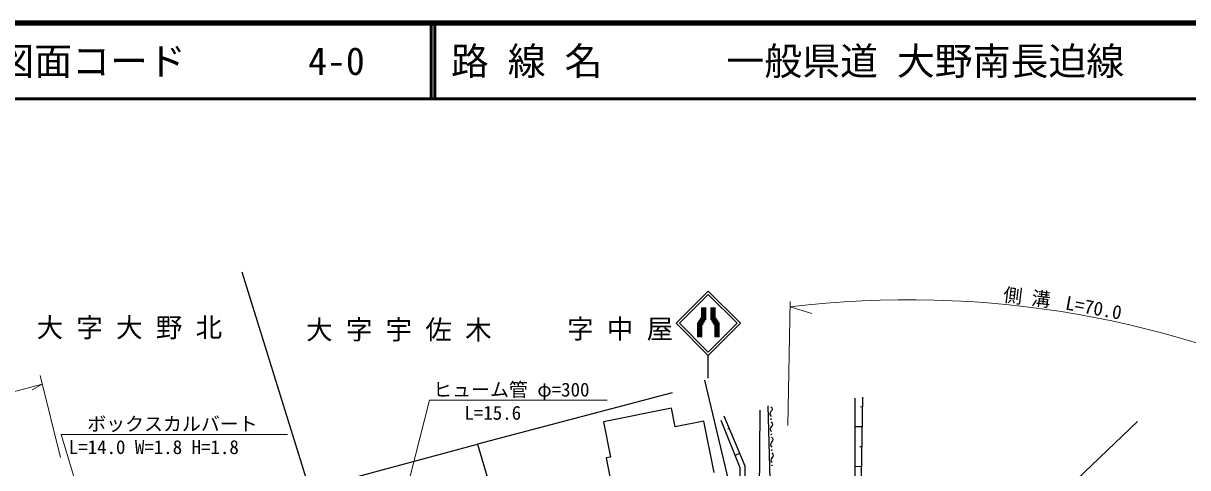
# Model space of a CAD drawing. Units: millimetres, scale not verified. Extents: x 40000 to 680000, y 20000 to 380000.
# Drawn here: x 123936 to 277615, y 321266 to 380000 of the extents above; entities that cross this region are included whole.
import ezdxf
from ezdxf.enums import TextEntityAlignment as Align

# ---------------------------------------------------------------- set-up
doc = ezdxf.new("R2010")
doc.units = ezdxf.units.MM
doc.header["$LTSCALE"] = 1000
for name, color, linetype, lineweight in [('M-BGD', 7, 'Continuous', 25), ('M-STR-HTXT', 7, 'Continuous', 13), ('M-STR-STRC', 7, 'Continuous', 25), ('M-TTL', 2, 'Continuous', 140), ('M-TTL-LINE', 7, 'Continuous', 50)]:
    doc.layers.add(name, color=color, linetype=linetype, lineweight=lineweight)
doc.layers.add('M-BMK-HTXT', color=7, linetype='Continuous')
doc.layers.add('M-TTL-TXT', color=7, linetype='Continuous')
doc.styles.add('ＭＳ ゴシック', font='')
doc.styles.get('ＭＳ ゴシック').set_extended_font_data('MS Gothic')

msp = doc.modelspace()

# ---------------------------------------------------------------- linework, layer by layer
at = {"layer": 'M-BGD'}
for p, q in [((152767, 347175), (162363, 316303)), ((209590, 331180), (183899, 324374)), ((233745, 320204), (233709, 330452)), ((234543, 320081), (234751, 330602)), ((209503, 329122), (200498, 327348)), ((209985, 326677), (209503, 329122)), ((221094, 313542), (221190, 328880)), ((222211, 329468), (222456, 319775)), ((222598, 329323), (222722, 329166)), ((222722, 329166), (222765, 329007)), ((222765, 329007), (222729, 328846)), ((234725, 329287), (234422, 329293)), ((200498, 327348), (201417, 322680)), ((213774, 327423), (209985, 326677)), ((215109, 320646), (213774, 327423)), ((216013, 327537), (218506, 321306)), ((216397, 328113), (219177, 321498)), ((222496, 328521), (222459, 328360)), ((222459, 328360), (222502, 328201)), ((222612, 328683), (222496, 328521)), ((222502, 328201), (222626, 328044)), ((222729, 328846), (222612, 328683)), ((260458, 317329), (271010, 327391)), ((217092, 326459), (216925, 326389)), ((222538, 326521), (222501, 326361)), ((222501, 326361), (222545, 326201)), ((222655, 326684), (222538, 326521)), ((222545, 326201), (222668, 326044)), ((222641, 327324), (222764, 327166)), ((222771, 326846), (222655, 326684)), ((222764, 327166), (222808, 327007)), ((222808, 327007), (222771, 326846)), ((234673, 326657), (233722, 326675)), ((162522, 318622), (183899, 324374)), ((183899, 324374), (190130, 303189)), ((222575, 324482), (222537, 324313)), ((222537, 324313), (222583, 324146)), ((222698, 324652), (222575, 324482)), ((222684, 325324), (222813, 325159)), ((222820, 324823), (222698, 324652)), ((222813, 325159), (222859, 324992)), ((222859, 324992), (222820, 324823)), ((218482, 323152), (217870, 322895)), ((222583, 324146), (222712, 323981)), ((222728, 323225), (222852, 323067)), ((222858, 322747), (222742, 322585)), ((222852, 323067), (222895, 322908)), ((222895, 322908), (222858, 322747)), ((234621, 324027), (234354, 324032)), ((201417, 322680), (200872, 322572)), ((200872, 322572), (201449, 319642)), ((218506, 321306), (218506, 310378)), ((219177, 321498), (219272, 310474)), ((222625, 322422), (222589, 322262)), ((222589, 322262), (222632, 322102)), ((222742, 322585), (222625, 322422)), ((222632, 322102), (222755, 321945)), ((234569, 321396), (233741, 321413))]:
    msp.add_line(p, q, dxfattribs=at)
for centre, radius in [((222633, 327684), 40), ((222676, 325684), 40), ((222720, 323603), 42), ((222763, 321585), 40)]:
    msp.add_circle(centre, radius, dxfattribs=at)
at = {"layer": 'M-STR-HTXT'}
for p, q in [((224841, 326827), (225166, 343212)), ((228023, 341648), (225153, 342521)), ((126439, 332331), (116483, 329699)), ((126439, 332331), (125096, 331542)), ((126165, 333437), (128849, 322605)), ((168584, 294669), (177539, 330199)), ((177539, 330199), (200988, 330199)), ((142476, 280984), (128948, 325641)), ((128948, 325641), (158821, 325641))]:
    msp.add_line(p, q, dxfattribs=at)
msp.add_arc((240772, 213732), 129733, 63.37724, 96.91516, dxfattribs=at)
at = {"layer": 'M-STR-STRC'}
for p, q in [((210100, 340357), (214342, 344599)), ((214342, 344599), (218585, 340357)), ((214342, 344175), (210524, 340357)), ((218161, 340357), (214342, 344175)), ((213492, 338538), (213492, 342425)), ((213622, 340168), (213622, 342425)), ((213752, 340377), (213752, 342425)), ((213882, 340587), (213882, 342425)), ((214012, 340796), (214012, 342425)), ((214672, 342425), (214672, 340796)), ((214802, 342425), (214802, 340587)), ((214932, 342425), (214932, 340377)), ((215062, 342425), (215062, 340168)), ((215192, 342425), (215192, 338538)), ((214342, 336114), (210100, 340357)), ((210524, 340357), (214342, 336538)), ((212972, 338538), (212972, 340448)), ((213102, 338538), (213102, 340657)), ((213232, 338538), (213232, 340867)), ((213362, 338538), (213362, 341077)), ((214342, 336538), (218161, 340357)), ((218585, 340357), (214342, 336114)), ((215322, 341077), (215322, 338538)), ((215452, 340867), (215452, 338538)), ((215582, 340657), (215582, 338538)), ((215712, 340448), (215712, 338538)), ((214342, 333114), (214342, 336114)), ((219526, 309019), (213889, 332816))]:
    msp.add_line(p, q, dxfattribs=at)
at = {"layer": 'M-TTL'}
msp.add_line((680000, 380000), (40000, 380000), dxfattribs=at)
at = {"layer": 'M-TTL-LINE'}
for p, q in [((177750, 380000), (177750, 370000)), ((178250, 380000), (178250, 370000)), ((40000, 370000), (680000, 370000))]:
    msp.add_line(p, q, dxfattribs=at)

# ---------------------------------------------------------------- texts
at = {"layer": 'M-BMK-HTXT', "style": 'ＭＳ ゴシック'}
for s, p in [('大 字 大 野 北', (125695, 337743)), ('大 字 宇 佐 木', (161260, 337455)), ('字 中 屋', (195707, 337562))]:
    msp.add_text(s, height=2566, dxfattribs=at).set_placement(p, align=Align.BOTTOM_LEFT)
at = {"layer": 'M-STR-HTXT', "style": 'ＭＳ ゴシック'}
for s, rotation, p in [('側 溝', 353.2, (253135, 342715)), ('L=70.0', 349.4, (261264, 341659))]:
    msp.add_text(s, height=1833, rotation=rotation, dxfattribs=at).set_placement(p, align=Align.BOTTOM_LEFT)
for s, p in [('ヒューム管 φ=300', (178031, 330126)), ('L=15.6', (182157, 327058)), ('ボックスカルバート', (132373, 325596)), ('L=14.0 W=1.8 H=1.8', (129940, 322528))]:
    msp.add_text(s, height=1833, dxfattribs=at).set_placement(p, align=Align.BOTTOM_LEFT)
at = {"layer": 'M-TTL-TXT', "style": 'ＭＳ ゴシック'}
for s, p in [('図面コード', (120380, 375000)), ('4-0', (161521, 375000)), ('4-0', (161521, 375000)), ('路 線 名', (180380, 375000)), ('一般県道 大野南長迫線', (216734, 375000))]:
    msp.add_text(s, height=3666, dxfattribs=at).set_placement(p, align=Align.MIDDLE_LEFT)

doc.saveas('drawing.dxf')
